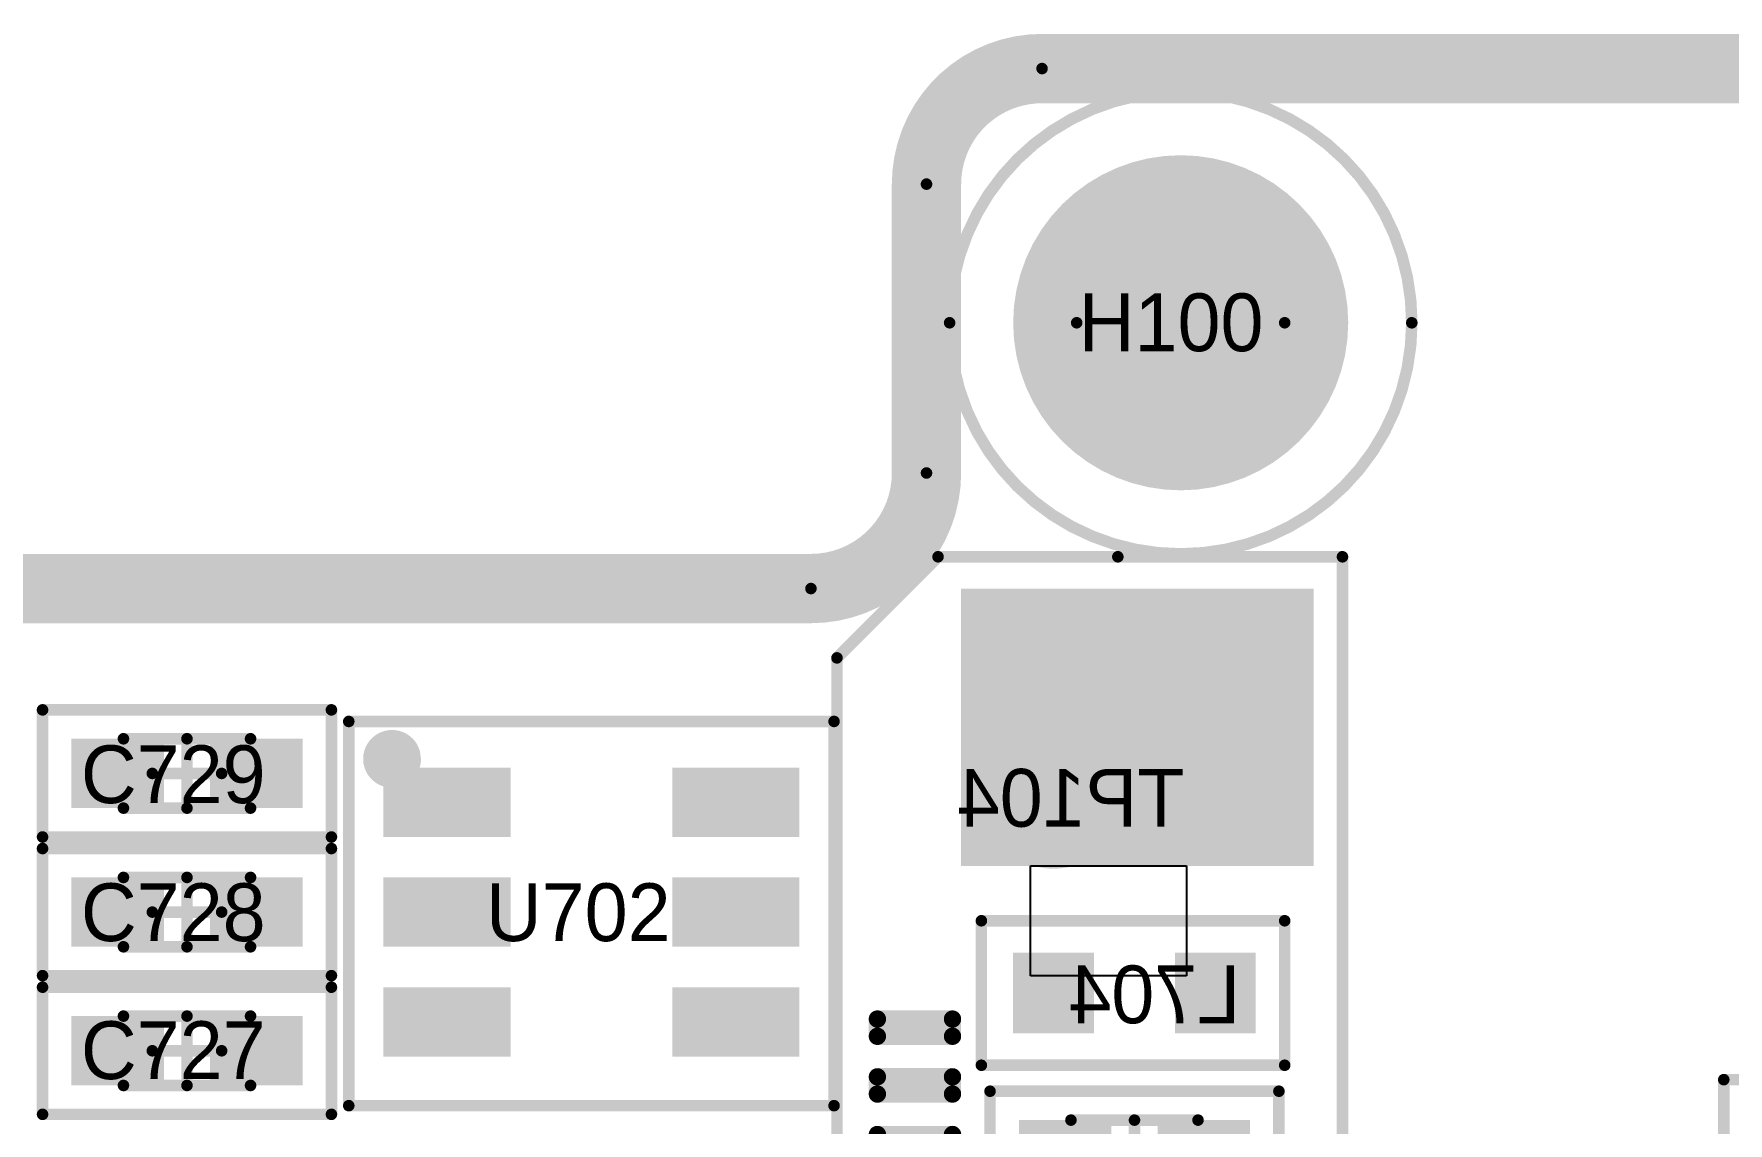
# Model space of a CAD drawing. Header units: millimetres. Extents: x 33.3 to 111.9, y 29.8 to 74.8.
# Drawn here: x 59.84 to 74.5, y 63.37 to 72.8 of the extents above; entities that cross this region are included whole.
import ezdxf

# ---------------------------------------------------------------- set-up
doc = ezdxf.new("R2010")
doc.units = ezdxf.units.MM
for name, color, linetype in [('BottomLayer', 5, 'Continuous'), ('BottomOverlay', 54, 'Continuous'), ('BottomPaste', 16, 'Continuous'), ('KeepOutLayer', 6, 'Continuous'), ('Mechanical1', 6, 'Continuous'), ('Mechanical13', 56, 'Continuous'), ('Mechanical14', 56, 'Continuous'), ('Mechanical15', 56, 'Continuous'), ('Mechanical16', 56, 'Continuous'), ('Mechanical17', 56, 'Continuous'), ('Mechanical8', 56, 'Continuous'), ('MidLayer1', 16, 'Continuous'), ('MidLayer2', 76, 'Continuous'), ('MidLayer3', 90, 'Continuous'), ('MidLayer4', 156, 'Continuous'), ('MidLayer5', 130, 'Continuous'), ('MidLayer6', 216, 'Continuous'), ('MidLayer7', 6, 'Continuous'), ('MidLayer8', 54, 'Continuous'), ('MultiLayer', 9, 'Continuous'), ('PadHoleLayer', 156, 'Continuous'), ('TopLayer', 1, 'Continuous'), ('TopOverlay', 2, 'Continuous'), ('TopPaste', 8, 'Continuous')]:
    doc.layers.add(name, color=color, linetype=linetype)

# ---------------------------------------------------------------- blocks, each defined once
blk = doc.blocks.new('SOT23_6L_6')
at = {"layer": 'Mechanical15', "const_width": 0.1}
for points in [[(-2.1, 1.65), (2.1, 1.65)], [(-2.1, -1.675), (-2.1, 1.65)], [(2.1, -1.675), (2.1, 1.65)], [(-2.1, -1.675), (2.1, -1.675)]]:
    blk.add_lwpolyline(points, dxfattribs=at)
at = {"layer": 'Mechanical15', "const_width": 0.05}
for points in [[(-2.125, 1.65, 1), (-2.075, 1.65, 1)], [(-2.125, 1.65, 1), (-2.075, 1.65, 1)], [(2.075, 1.65, 1), (2.125, 1.65, 1)], [(2.075, 1.65, 1), (2.125, 1.65, 1)], [(-2.125, -1.675, 1), (-2.075, -1.675, 1)], [(-2.125, -1.675, 1), (-2.075, -1.675, 1)], [(2.075, -1.675, 1), (2.125, -1.675, 1)], [(2.075, -1.675, 1), (2.125, -1.675, 1)]]:
    blk.add_lwpolyline(points, format="xyb", close=True, dxfattribs=at)
at = {"layer": 'TopLayer'}
for points in [[(-0.7, 0.65), (-0.7, 1.25), (-1.8, 0.65), (-1.8, 1.25)], [(1.8, 0.65), (1.8, 1.25), (0.7, 0.65), (0.7, 1.25)], [(-0.7, -0.3), (-0.7, 0.3), (-1.8, -0.3), (-1.8, 0.3)], [(1.8, -0.3), (1.8, 0.3), (0.7, -0.3), (0.7, 0.3)], [(-0.7, -1.25), (-0.7, -0.65), (-1.8, -1.25), (-1.8, -0.65)], [(1.8, -1.25), (1.8, -0.65), (0.7, -1.25), (0.7, -0.65)]]:
    blk.add_solid(points, dxfattribs=at)
at = {"layer": 'TopOverlay', "const_width": 0.25}
blk.add_lwpolyline([(-1.6, 1.325, -13.700084), (-1.605, 1.361)], format="xyb", dxfattribs=at)
at = {"layer": 'TopOverlay', "const_width": 0.125}
for points in [[(-1.668, 1.361, 1), (-1.543, 1.361, 1)], [(-1.662, 1.325, 1), (-1.538, 1.325, 1)]]:
    blk.add_lwpolyline(points, format="xyb", close=True, dxfattribs=at)
at = {"layer": 'TopPaste'}
for points in [[(-0.7, 0.65), (-0.7, 1.25), (-1.8, 0.65), (-1.8, 1.25)], [(1.8, 0.65), (1.8, 1.25), (0.7, 0.65), (0.7, 1.25)], [(-0.7, -0.3), (-0.7, 0.3), (-1.8, -0.3), (-1.8, 0.3)], [(1.8, -0.3), (1.8, 0.3), (0.7, -0.3), (0.7, 0.3)], [(-0.7, -1.25), (-0.7, -0.65), (-1.8, -1.25), (-1.8, -0.65)], [(1.8, -1.25), (1.8, -0.65), (0.7, -1.25), (0.7, -0.65)]]:
    blk.add_solid(points, dxfattribs=at)
blk = doc.blocks.new('TP_1_25___TOP_B_38')
at = {"layer": 'BottomLayer', "const_width": 0.625}
blk.add_lwpolyline([(-0.312, 0, 1), (0.312, 0, 1)], format="xyb", close=True, dxfattribs=at)
at = {"layer": 'BottomPaste', "const_width": 0.625}
blk.add_lwpolyline([(-0.312, 0, 1), (0.312, 0, 1)], format="xyb", close=True, dxfattribs=at)
blk = doc.blocks.new('RESC0402_1005__N_B_102')
at = {"layer": 'BottomLayer'}
for points in [[(-1, 0.35), (-1, -0.35), (-0.2, 0.35), (-0.2, -0.35)], [(0.2, 0.35), (0.2, -0.35), (1, 0.35), (1, -0.35)]]:
    blk.add_solid(points, dxfattribs=at)
at = {"layer": 'BottomPaste'}
for points in [[(-1, 0.35), (-1, -0.35), (-0.2, 0.35), (-0.2, -0.35)], [(0.2, 0.35), (0.2, -0.35), (1, 0.35), (1, -0.35)]]:
    blk.add_solid(points, dxfattribs=at)
at = {"layer": 'Mechanical14', "const_width": 0.1}
for points in [[(-0.55, 0.3), (0.55, 0.3)], [(-0.55, 0.3), (-0.55, -0.3)], [(0.55, 0.3), (0.55, -0.3)], [(-0.55, -0.3), (0.55, -0.3)]]:
    blk.add_lwpolyline(points, dxfattribs=at)
at = {"layer": 'Mechanical14', "const_width": 0.05}
for points in [[(-0.575, 0.3, 1), (-0.525, 0.3, 1)], [(-0.575, 0.3, 1), (-0.525, 0.3, 1)], [(0.525, 0.3, 1), (0.575, 0.3, 1)], [(0.525, 0.3, 1), (0.575, 0.3, 1)], [(-0.575, -0.3, 1), (-0.525, -0.3, 1)], [(-0.575, -0.3, 1), (-0.525, -0.3, 1)], [(0.525, -0.3, 1), (0.575, -0.3, 1)], [(0.525, -0.3, 1), (0.575, -0.3, 1)]]:
    blk.add_lwpolyline(points, format="xyb", close=True, dxfattribs=at)
at = {"layer": 'Mechanical16', "const_width": 0.1}
for points in [[(-1.25, 0.6), (1.25, 0.6)], [(-1.25, 0.6), (-1.25, -0.6)], [(1.25, 0.6), (1.25, -0.6)], [(-1.25, -0.6), (1.25, -0.6)]]:
    blk.add_lwpolyline(points, dxfattribs=at)
at = {"layer": 'Mechanical16', "const_width": 0.05}
for points in [[(-1.275, 0.6, 1), (-1.225, 0.6, 1)], [(-1.275, 0.6, 1), (-1.225, 0.6, 1)], [(1.225, 0.6, 1), (1.275, 0.6, 1)], [(1.225, 0.6, 1), (1.275, 0.6, 1)], [(-1.275, -0.6, 1), (-1.225, -0.6, 1)], [(-1.275, -0.6, 1), (-1.225, -0.6, 1)], [(1.225, -0.6, 1), (1.275, -0.6, 1)], [(1.225, -0.6, 1), (1.275, -0.6, 1)]]:
    blk.add_lwpolyline(points, format="xyb", close=True, dxfattribs=at)
at = {"layer": 'Mechanical17', "const_width": 0.1}
for points in [[(0, 0.3), (0, -0.3)], [(-0.3, 0), (0.3, 0)]]:
    blk.add_lwpolyline(points, dxfattribs=at)
at = {"layer": 'Mechanical17', "const_width": 0.05}
for points in [[(-0.025, 0.3, 1), (0.025, 0.3, 1)], [(-0.325, 0, 1), (-0.275, 0, 1)], [(0.275, 0, 1), (0.325, 0, 1)], [(-0.025, -0.3, 1), (0.025, -0.3, 1)]]:
    blk.add_lwpolyline(points, format="xyb", close=True, dxfattribs=at)
blk = doc.blocks.new('F_______B____742792641_B_200')
at = {"layer": 'BottomLayer'}
for points in [[(-1.05, 0.35), (-1.05, -0.35), (-0.35, 0.35), (-0.35, -0.35)], [(0.35, 0.35), (0.35, -0.35), (1.05, 0.35), (1.05, -0.35)]]:
    blk.add_solid(points, dxfattribs=at)
at = {"layer": 'BottomPaste'}
for points in [[(-1.05, 0.35), (-1.05, -0.35), (-0.35, 0.35), (-0.35, -0.35)], [(0.35, 0.35), (0.35, -0.35), (1.05, 0.35), (1.05, -0.35)]]:
    blk.add_solid(points, dxfattribs=at)
at = {"layer": 'Mechanical16', "const_width": 0.1}
for points in [[(1.325, 0.625), (-1.3, 0.625)], [(-1.3, 0.625), (-1.3, -0.625)], [(1.325, 0.625), (1.325, -0.625)], [(1.325, -0.625), (-1.3, -0.625)]]:
    blk.add_lwpolyline(points, dxfattribs=at)
at = {"layer": 'Mechanical16', "const_width": 0.05}
for points in [[(-1.325, 0.625, 1), (-1.275, 0.625, 1)], [(-1.325, 0.625, 1), (-1.275, 0.625, 1)], [(1.3, 0.625, 1), (1.35, 0.625, 1)], [(1.3, 0.625, 1), (1.35, 0.625, 1)], [(-1.325, -0.625, 1), (-1.275, -0.625, 1)], [(-1.325, -0.625, 1), (-1.275, -0.625, 1)], [(1.3, -0.625, 1), (1.35, -0.625, 1)], [(1.3, -0.625, 1), (1.35, -0.625, 1)]]:
    blk.add_lwpolyline(points, format="xyb", close=True, dxfattribs=at)
blk = doc.blocks.new('MOLEX_52745_1297_212')
at = {"layer": 'Mechanical15', "const_width": 0.1}
for points in [[(-3.175, 0.675), (-4.05, -0.2)], [(-3.175, 0.675), (8.7, 0.675)], [(8.7, 0.675), (9.575, -0.2)], [(-4.05, -0.2), (-4.05, -3.7)], [(9.575, -0.2), (9.575, -1.756)], [(9.575, -1.756), (9.575, -3.7)], [(-4.05, -3.7), (9.575, -3.7)]]:
    blk.add_lwpolyline(points, dxfattribs=at)
at = {"layer": 'Mechanical15', "const_width": 0.05}
for points in [[(-3.2, 0.675, 1), (-3.15, 0.675, 1)], [(-3.2, 0.675, 1), (-3.15, 0.675, 1)], [(8.675, 0.675, 1), (8.725, 0.675, 1)], [(8.675, 0.675, 1), (8.725, 0.675, 1)], [(-4.075, -0.2, 1), (-4.025, -0.2, 1)], [(-4.075, -0.2, 1), (-4.025, -0.2, 1)], [(9.55, -0.2, 1), (9.6, -0.2, 1)], [(9.55, -0.2, 1), (9.6, -0.2, 1)], [(9.55, -1.756, 1), (9.6, -1.756, 1)], [(9.55, -1.756, 1), (9.6, -1.756, 1)], [(-4.075, -3.7, 1), (-4.025, -3.7, 1)], [(-4.075, -3.7, 1), (-4.025, -3.7, 1)], [(9.55, -3.7, 1), (9.6, -3.7, 1)], [(9.55, -3.7, 1), (9.6, -3.7, 1)]]:
    blk.add_lwpolyline(points, format="xyb", close=True, dxfattribs=at)
at = {"layer": 'TopLayer'}
for p, q in [((-1.4, -1), (-0.45, -1)), ((-1.4, -2.35), (-1.4, -1)), ((-0.45, -1), (-0.45, -2.35)), ((5.95, -1), (6.9, -1)), ((5.95, -2.35), (5.95, -1)), ((6.9, -1), (6.9, -2.35)), ((-0.45, -2.35), (-1.4, -2.35)), ((6.9, -2.35), (5.95, -2.35))]:
    blk.add_line(p, q, dxfattribs=at)
at = {"layer": 'TopLayer', "const_width": 0.075}
for points in [[(-0.112, 0.325, 1), (-0.037, 0.325, 1)], [(0.037, 0.325, 1), (0.112, 0.325, 1)], [(0.387, 0.325, 1), (0.463, 0.325, 1)], [(0.537, 0.325, 1), (0.612, 0.325, 1)], [(0.888, 0.325, 1), (0.963, 0.325, 1)], [(1.037, 0.325, 1), (1.112, 0.325, 1)], [(1.388, 0.325, 1), (1.463, 0.325, 1)], [(1.537, 0.325, 1), (1.612, 0.325, 1)], [(1.888, 0.325, 1), (1.963, 0.325, 1)], [(2.037, 0.325, 1), (2.113, 0.325, 1)], [(2.388, 0.325, 1), (2.463, 0.325, 1)], [(2.537, 0.325, 1), (2.612, 0.325, 1)], [(2.887, 0.325, 1), (2.963, 0.325, 1)], [(3.037, 0.325, 1), (3.112, 0.325, 1)], [(3.388, 0.325, 1), (3.463, 0.325, 1)], [(3.537, 0.325, 1), (3.612, 0.325, 1)], [(3.888, 0.325, 1), (3.963, 0.325, 1)], [(4.037, 0.325, 1), (4.112, 0.325, 1)], [(4.388, 0.325, 1), (4.463, 0.325, 1)], [(4.537, 0.325, 1), (4.613, 0.325, 1)], [(4.888, 0.325, 1), (4.963, 0.325, 1)], [(5.037, 0.325, 1), (5.112, 0.325, 1)], [(5.388, 0.325, 1), (5.463, 0.325, 1)], [(5.537, 0.325, 1), (5.612, 0.325, 1)], [(-0.112, -0.325, 1), (-0.037, -0.325, 1)], [(0.037, -0.325, 1), (0.112, -0.325, 1)], [(0.387, -0.325, 1), (0.463, -0.325, 1)], [(0.537, -0.325, 1), (0.612, -0.325, 1)], [(0.888, -0.325, 1), (0.963, -0.325, 1)], [(1.037, -0.325, 1), (1.112, -0.325, 1)], [(1.388, -0.325, 1), (1.463, -0.325, 1)], [(1.537, -0.325, 1), (1.612, -0.325, 1)], [(1.888, -0.325, 1), (1.963, -0.325, 1)], [(2.037, -0.325, 1), (2.113, -0.325, 1)], [(2.388, -0.325, 1), (2.463, -0.325, 1)], [(2.537, -0.325, 1), (2.612, -0.325, 1)], [(2.887, -0.325, 1), (2.963, -0.325, 1)], [(3.037, -0.325, 1), (3.112, -0.325, 1)], [(3.388, -0.325, 1), (3.463, -0.325, 1)], [(3.537, -0.325, 1), (3.612, -0.325, 1)], [(3.888, -0.325, 1), (3.963, -0.325, 1)], [(4.037, -0.325, 1), (4.112, -0.325, 1)], [(4.388, -0.325, 1), (4.463, -0.325, 1)], [(4.537, -0.325, 1), (4.613, -0.325, 1)], [(4.888, -0.325, 1), (4.963, -0.325, 1)], [(5.037, -0.325, 1), (5.112, -0.325, 1)], [(5.388, -0.325, 1), (5.463, -0.325, 1)], [(5.537, -0.325, 1), (5.612, -0.325, 1)]]:
    blk.add_lwpolyline(points, format="xyb", close=True, dxfattribs=at)
at = {"layer": 'TopLayer'}
for points in [[(-0.15, -0.325), (0.15, -0.325), (-0.15, 0.325), (0.15, 0.325)], [(-0.075, -0.4), (0.075, -0.4), (-0.075, 0.4), (0.075, 0.4)], [(0.35, -0.325), (0.65, -0.325), (0.35, 0.325), (0.65, 0.325)], [(0.425, -0.4), (0.575, -0.4), (0.425, 0.4), (0.575, 0.4)], [(0.85, -0.325), (1.15, -0.325), (0.85, 0.325), (1.15, 0.325)], [(0.925, -0.4), (1.075, -0.4), (0.925, 0.4), (1.075, 0.4)], [(1.35, -0.325), (1.65, -0.325), (1.35, 0.325), (1.65, 0.325)], [(1.425, -0.4), (1.575, -0.4), (1.425, 0.4), (1.575, 0.4)], [(1.85, -0.325), (2.15, -0.325), (1.85, 0.325), (2.15, 0.325)], [(1.925, -0.4), (2.075, -0.4), (1.925, 0.4), (2.075, 0.4)], [(2.35, -0.325), (2.65, -0.325), (2.35, 0.325), (2.65, 0.325)], [(2.425, -0.4), (2.575, -0.4), (2.425, 0.4), (2.575, 0.4)], [(2.85, -0.325), (3.15, -0.325), (2.85, 0.325), (3.15, 0.325)], [(2.925, -0.4), (3.075, -0.4), (2.925, 0.4), (3.075, 0.4)], [(3.35, -0.325), (3.65, -0.325), (3.35, 0.325), (3.65, 0.325)], [(3.425, -0.4), (3.575, -0.4), (3.425, 0.4), (3.575, 0.4)], [(3.85, -0.325), (4.15, -0.325), (3.85, 0.325), (4.15, 0.325)], [(3.925, -0.4), (4.075, -0.4), (3.925, 0.4), (4.075, 0.4)], [(4.35, -0.325), (4.65, -0.325), (4.35, 0.325), (4.65, 0.325)], [(4.425, -0.4), (4.575, -0.4), (4.425, 0.4), (4.575, 0.4)], [(4.85, -0.325), (5.15, -0.325), (4.85, 0.325), (5.15, 0.325)], [(4.925, -0.4), (5.075, -0.4), (4.925, 0.4), (5.075, 0.4)], [(5.35, -0.325), (5.65, -0.325), (5.35, 0.325), (5.65, 0.325)], [(5.425, -0.4), (5.575, -0.4), (5.425, 0.4), (5.575, 0.4)], [(-3.8, -3.45), (-1.4, -3.45), (-3.8, -0.4), (-1.4, -0.4)], [(6.9, -3.45), (9.3, -3.45), (6.9, -0.4), (9.3, -0.4)]]:
    blk.add_solid(points, dxfattribs=at)
at = {"layer": 'TopPaste', "const_width": 0.075}
for points in [[(-0.112, 0.325, 1), (-0.037, 0.325, 1)], [(0.037, 0.325, 1), (0.112, 0.325, 1)], [(0.387, 0.325, 1), (0.463, 0.325, 1)], [(0.537, 0.325, 1), (0.612, 0.325, 1)], [(0.888, 0.325, 1), (0.963, 0.325, 1)], [(1.037, 0.325, 1), (1.112, 0.325, 1)], [(1.388, 0.325, 1), (1.463, 0.325, 1)], [(1.537, 0.325, 1), (1.612, 0.325, 1)], [(1.888, 0.325, 1), (1.963, 0.325, 1)], [(2.037, 0.325, 1), (2.113, 0.325, 1)], [(2.388, 0.325, 1), (2.463, 0.325, 1)], [(2.537, 0.325, 1), (2.612, 0.325, 1)], [(2.887, 0.325, 1), (2.963, 0.325, 1)], [(3.037, 0.325, 1), (3.112, 0.325, 1)], [(3.388, 0.325, 1), (3.463, 0.325, 1)], [(3.537, 0.325, 1), (3.612, 0.325, 1)], [(3.888, 0.325, 1), (3.963, 0.325, 1)], [(4.037, 0.325, 1), (4.112, 0.325, 1)], [(4.388, 0.325, 1), (4.463, 0.325, 1)], [(4.537, 0.325, 1), (4.613, 0.325, 1)], [(4.888, 0.325, 1), (4.963, 0.325, 1)], [(5.037, 0.325, 1), (5.112, 0.325, 1)], [(5.388, 0.325, 1), (5.463, 0.325, 1)], [(5.537, 0.325, 1), (5.612, 0.325, 1)], [(-0.112, -0.325, 1), (-0.037, -0.325, 1)], [(0.037, -0.325, 1), (0.112, -0.325, 1)], [(0.387, -0.325, 1), (0.463, -0.325, 1)], [(0.537, -0.325, 1), (0.612, -0.325, 1)], [(0.888, -0.325, 1), (0.963, -0.325, 1)], [(1.037, -0.325, 1), (1.112, -0.325, 1)], [(1.388, -0.325, 1), (1.463, -0.325, 1)], [(1.537, -0.325, 1), (1.612, -0.325, 1)], [(1.888, -0.325, 1), (1.963, -0.325, 1)], [(2.037, -0.325, 1), (2.113, -0.325, 1)], [(2.388, -0.325, 1), (2.463, -0.325, 1)], [(2.537, -0.325, 1), (2.612, -0.325, 1)], [(2.887, -0.325, 1), (2.963, -0.325, 1)], [(3.037, -0.325, 1), (3.112, -0.325, 1)], [(3.388, -0.325, 1), (3.463, -0.325, 1)], [(3.537, -0.325, 1), (3.612, -0.325, 1)], [(3.888, -0.325, 1), (3.963, -0.325, 1)], [(4.037, -0.325, 1), (4.112, -0.325, 1)], [(4.388, -0.325, 1), (4.463, -0.325, 1)], [(4.537, -0.325, 1), (4.613, -0.325, 1)], [(4.888, -0.325, 1), (4.963, -0.325, 1)], [(5.037, -0.325, 1), (5.112, -0.325, 1)], [(5.388, -0.325, 1), (5.463, -0.325, 1)], [(5.537, -0.325, 1), (5.612, -0.325, 1)]]:
    blk.add_lwpolyline(points, format="xyb", close=True, dxfattribs=at)
at = {"layer": 'TopPaste'}
for points in [[(-0.15, -0.325), (0.15, -0.325), (-0.15, 0.325), (0.15, 0.325)], [(-0.075, -0.4), (0.075, -0.4), (-0.075, 0.4), (0.075, 0.4)], [(0.35, -0.325), (0.65, -0.325), (0.35, 0.325), (0.65, 0.325)], [(0.425, -0.4), (0.575, -0.4), (0.425, 0.4), (0.575, 0.4)], [(0.85, -0.325), (1.15, -0.325), (0.85, 0.325), (1.15, 0.325)], [(0.925, -0.4), (1.075, -0.4), (0.925, 0.4), (1.075, 0.4)], [(1.35, -0.325), (1.65, -0.325), (1.35, 0.325), (1.65, 0.325)], [(1.425, -0.4), (1.575, -0.4), (1.425, 0.4), (1.575, 0.4)], [(1.85, -0.325), (2.15, -0.325), (1.85, 0.325), (2.15, 0.325)], [(1.925, -0.4), (2.075, -0.4), (1.925, 0.4), (2.075, 0.4)], [(2.35, -0.325), (2.65, -0.325), (2.35, 0.325), (2.65, 0.325)], [(2.425, -0.4), (2.575, -0.4), (2.425, 0.4), (2.575, 0.4)], [(2.85, -0.325), (3.15, -0.325), (2.85, 0.325), (3.15, 0.325)], [(2.925, -0.4), (3.075, -0.4), (2.925, 0.4), (3.075, 0.4)], [(3.35, -0.325), (3.65, -0.325), (3.35, 0.325), (3.65, 0.325)], [(3.425, -0.4), (3.575, -0.4), (3.425, 0.4), (3.575, 0.4)], [(3.85, -0.325), (4.15, -0.325), (3.85, 0.325), (4.15, 0.325)], [(3.925, -0.4), (4.075, -0.4), (3.925, 0.4), (4.075, 0.4)], [(4.35, -0.325), (4.65, -0.325), (4.35, 0.325), (4.65, 0.325)], [(4.425, -0.4), (4.575, -0.4), (4.425, 0.4), (4.575, 0.4)], [(4.85, -0.325), (5.15, -0.325), (4.85, 0.325), (5.15, 0.325)], [(4.925, -0.4), (5.075, -0.4), (4.925, 0.4), (5.075, 0.4)], [(5.35, -0.325), (5.65, -0.325), (5.35, 0.325), (5.65, 0.325)], [(5.425, -0.4), (5.575, -0.4), (5.425, 0.4), (5.575, 0.4)], [(-3.8, -3.45), (-1.4, -3.45), (-3.8, -0.4), (-1.4, -0.4)], [(6.9, -3.45), (9.3, -3.45), (6.9, -0.4), (9.3, -0.4)]]:
    blk.add_solid(points, dxfattribs=at)
at = {"layer": 'TopOverlay'}
blk.add_text('1', height=1, dxfattribs=at).set_placement((-0.125, -1.275))
blk = doc.blocks.new('H____1_8____PT_220')
at = {"layer": 'BottomLayer', "const_width": 1.45}
blk.add_lwpolyline([(-0.725, 0, 1), (0.725, 0, 1)], format="xyb", close=True, dxfattribs=at)
at = {"layer": 'Mechanical8'}
for points, const_width in [([(2, 0, 1), (-2, 0, 1)], 0.1), ([(-2.025, 0, 1), (-1.975, 0, 1)], 0.05), ([(1.975, 0, 1), (2.025, 0, 1)], 0.05)]:
    blk.add_lwpolyline(points, format="xyb", close=True, dxfattribs=dict(at, const_width=const_width))
at = {"layer": 'MidLayer1', "const_width": 1.45}
blk.add_lwpolyline([(-0.725, 0, 1), (0.725, 0, 1)], format="xyb", close=True, dxfattribs=at)
at = {"layer": 'MidLayer2', "const_width": 1.45}
blk.add_lwpolyline([(-0.725, 0, 1), (0.725, 0, 1)], format="xyb", close=True, dxfattribs=at)
at = {"layer": 'MidLayer3', "const_width": 1.45}
blk.add_lwpolyline([(-0.725, 0, 1), (0.725, 0, 1)], format="xyb", close=True, dxfattribs=at)
at = {"layer": 'MidLayer4', "const_width": 1.45}
blk.add_lwpolyline([(-0.725, 0, 1), (0.725, 0, 1)], format="xyb", close=True, dxfattribs=at)
at = {"layer": 'MidLayer5', "const_width": 1.45}
blk.add_lwpolyline([(-0.725, 0, 1), (0.725, 0, 1)], format="xyb", close=True, dxfattribs=at)
at = {"layer": 'MidLayer6', "const_width": 1.45}
blk.add_lwpolyline([(-0.725, 0, 1), (0.725, 0, 1)], format="xyb", close=True, dxfattribs=at)
at = {"layer": 'MidLayer7', "const_width": 1.45}
blk.add_lwpolyline([(-0.725, 0, 1), (0.725, 0, 1)], format="xyb", close=True, dxfattribs=at)
at = {"layer": 'MidLayer8', "const_width": 1.45}
blk.add_lwpolyline([(-0.725, 0, 1), (0.725, 0, 1)], format="xyb", close=True, dxfattribs=at)
at = {"layer": 'MultiLayer', "const_width": 1.45}
blk.add_lwpolyline([(-0.725, 0, 1), (0.725, 0, 1)], format="xyb", close=True, dxfattribs=at)
at = {"layer": 'PadHoleLayer', "const_width": 0.9}
blk.add_lwpolyline([(-0.45, 0, 1), (0.45, 0, 1)], format="xyb", close=True, dxfattribs=at)
at = {"layer": 'TopLayer', "const_width": 1.45}
blk.add_lwpolyline([(-0.725, 0, 1), (0.725, 0, 1)], format="xyb", close=True, dxfattribs=at)
blk = doc.blocks.new('CAPC0402_1005__N_B_236')
at = {"layer": 'BottomLayer'}
for points in [[(-1, 0.3), (-1, -0.3), (-0.2, 0.3), (-0.2, -0.3)], [(0.2, 0.3), (0.2, -0.3), (1, 0.3), (1, -0.3)]]:
    blk.add_solid(points, dxfattribs=at)
at = {"layer": 'BottomPaste'}
for points in [[(-1, 0.3), (-1, -0.3), (-0.2, 0.3), (-0.2, -0.3)], [(0.2, 0.3), (0.2, -0.3), (1, 0.3), (1, -0.3)]]:
    blk.add_solid(points, dxfattribs=at)
at = {"layer": 'Mechanical14', "const_width": 0.1}
for points in [[(0.55, 0.3), (-0.55, 0.3)], [(-0.55, 0.3), (-0.55, -0.3)], [(0.55, 0.3), (0.55, -0.3)], [(0.55, -0.3), (-0.55, -0.3)]]:
    blk.add_lwpolyline(points, dxfattribs=at)
at = {"layer": 'Mechanical14', "const_width": 0.05}
for points in [[(-0.575, 0.3, 1), (-0.525, 0.3, 1)], [(-0.575, 0.3, 1), (-0.525, 0.3, 1)], [(0.525, 0.3, 1), (0.575, 0.3, 1)], [(0.525, 0.3, 1), (0.575, 0.3, 1)], [(-0.575, -0.3, 1), (-0.525, -0.3, 1)], [(-0.575, -0.3, 1), (-0.525, -0.3, 1)], [(0.525, -0.3, 1), (0.575, -0.3, 1)], [(0.525, -0.3, 1), (0.575, -0.3, 1)]]:
    blk.add_lwpolyline(points, format="xyb", close=True, dxfattribs=at)
at = {"layer": 'Mechanical16', "const_width": 0.1}
for points in [[(1.25, 0.55), (-1.25, 0.55)], [(-1.25, 0.55), (-1.25, -0.55)], [(1.25, 0.55), (1.25, -0.55)], [(1.25, -0.55), (-1.25, -0.55)]]:
    blk.add_lwpolyline(points, dxfattribs=at)
at = {"layer": 'Mechanical16', "const_width": 0.05}
for points in [[(-1.275, 0.55, 1), (-1.225, 0.55, 1)], [(-1.275, 0.55, 1), (-1.225, 0.55, 1)], [(1.225, 0.55, 1), (1.275, 0.55, 1)], [(1.225, 0.55, 1), (1.275, 0.55, 1)], [(-1.275, -0.55, 1), (-1.225, -0.55, 1)], [(-1.275, -0.55, 1), (-1.225, -0.55, 1)], [(1.225, -0.55, 1), (1.275, -0.55, 1)], [(1.225, -0.55, 1), (1.275, -0.55, 1)]]:
    blk.add_lwpolyline(points, format="xyb", close=True, dxfattribs=at)
at = {"layer": 'Mechanical17', "const_width": 0.1}
for points in [[(0, 0.3), (0, -0.3)], [(0.3, 0), (-0.3, 0)]]:
    blk.add_lwpolyline(points, dxfattribs=at)
at = {"layer": 'Mechanical17', "const_width": 0.05}
for points in [[(-0.025, 0.3, 1), (0.025, 0.3, 1)], [(-0.325, 0, 1), (-0.275, 0, 1)], [(0.275, 0, 1), (0.325, 0, 1)], [(-0.025, -0.3, 1), (0.025, -0.3, 1)]]:
    blk.add_lwpolyline(points, format="xyb", close=True, dxfattribs=at)
blk = doc.blocks.new('CAPC0402_1005__N_237')
at = {"layer": 'Mechanical13', "const_width": 0.1}
for points in [[(-0.55, 0.3), (0.55, 0.3)], [(-0.55, -0.3), (-0.55, 0.3)], [(0.55, -0.3), (0.55, 0.3)], [(-0.55, -0.3), (0.55, -0.3)]]:
    blk.add_lwpolyline(points, dxfattribs=at)
at = {"layer": 'Mechanical13', "const_width": 0.05}
for points in [[(-0.575, 0.3, 1), (-0.525, 0.3, 1)], [(-0.575, 0.3, 1), (-0.525, 0.3, 1)], [(0.525, 0.3, 1), (0.575, 0.3, 1)], [(0.525, 0.3, 1), (0.575, 0.3, 1)], [(-0.575, -0.3, 1), (-0.525, -0.3, 1)], [(-0.575, -0.3, 1), (-0.525, -0.3, 1)], [(0.525, -0.3, 1), (0.575, -0.3, 1)], [(0.525, -0.3, 1), (0.575, -0.3, 1)]]:
    blk.add_lwpolyline(points, format="xyb", close=True, dxfattribs=at)
at = {"layer": 'Mechanical15', "const_width": 0.1}
for points in [[(-1.25, 0.55), (1.25, 0.55)], [(-1.25, -0.55), (-1.25, 0.55)], [(1.25, -0.55), (1.25, 0.55)], [(-1.25, -0.55), (1.25, -0.55)]]:
    blk.add_lwpolyline(points, dxfattribs=at)
at = {"layer": 'Mechanical15', "const_width": 0.05}
for points in [[(-1.275, 0.55, 1), (-1.225, 0.55, 1)], [(-1.275, 0.55, 1), (-1.225, 0.55, 1)], [(1.225, 0.55, 1), (1.275, 0.55, 1)], [(1.225, 0.55, 1), (1.275, 0.55, 1)], [(-1.275, -0.55, 1), (-1.225, -0.55, 1)], [(-1.275, -0.55, 1), (-1.225, -0.55, 1)], [(1.225, -0.55, 1), (1.275, -0.55, 1)], [(1.225, -0.55, 1), (1.275, -0.55, 1)]]:
    blk.add_lwpolyline(points, format="xyb", close=True, dxfattribs=at)
at = {"layer": 'Mechanical17', "const_width": 0.1}
for points in [[(0, -0.3), (0, 0.3)], [(-0.3, 0), (0.3, 0)]]:
    blk.add_lwpolyline(points, dxfattribs=at)
at = {"layer": 'Mechanical17', "const_width": 0.05}
for points in [[(-0.025, 0.3, 1), (0.025, 0.3, 1)], [(-0.325, 0, 1), (-0.275, 0, 1)], [(0.275, 0, 1), (0.325, 0, 1)], [(-0.025, -0.3, 1), (0.025, -0.3, 1)]]:
    blk.add_lwpolyline(points, format="xyb", close=True, dxfattribs=at)
at = {"layer": 'TopLayer'}
for points in [[(-0.2, -0.3), (-0.2, 0.3), (-1, -0.3), (-1, 0.3)], [(1, -0.3), (1, 0.3), (0.2, -0.3), (0.2, 0.3)]]:
    blk.add_solid(points, dxfattribs=at)
at = {"layer": 'TopPaste'}
for points in [[(-0.2, -0.3), (-0.2, 0.3), (-1, -0.3), (-1, 0.3)], [(1, -0.3), (1, 0.3), (0.2, -0.3), (0.2, 0.3)]]:
    blk.add_solid(points, dxfattribs=at)
blk = doc.blocks.new('CAPC0402_1005__N_238')
at = {"layer": 'Mechanical13', "const_width": 0.1}
for points in [[(-0.55, 0.3), (0.55, 0.3)], [(-0.55, -0.3), (-0.55, 0.3)], [(0.55, -0.3), (0.55, 0.3)], [(-0.55, -0.3), (0.55, -0.3)]]:
    blk.add_lwpolyline(points, dxfattribs=at)
at = {"layer": 'Mechanical13', "const_width": 0.05}
for points in [[(-0.575, 0.3, 1), (-0.525, 0.3, 1)], [(-0.575, 0.3, 1), (-0.525, 0.3, 1)], [(0.525, 0.3, 1), (0.575, 0.3, 1)], [(0.525, 0.3, 1), (0.575, 0.3, 1)], [(-0.575, -0.3, 1), (-0.525, -0.3, 1)], [(-0.575, -0.3, 1), (-0.525, -0.3, 1)], [(0.525, -0.3, 1), (0.575, -0.3, 1)], [(0.525, -0.3, 1), (0.575, -0.3, 1)]]:
    blk.add_lwpolyline(points, format="xyb", close=True, dxfattribs=at)
at = {"layer": 'Mechanical15', "const_width": 0.1}
for points in [[(-1.25, 0.55), (1.25, 0.55)], [(-1.25, -0.55), (-1.25, 0.55)], [(1.25, -0.55), (1.25, 0.55)], [(-1.25, -0.55), (1.25, -0.55)]]:
    blk.add_lwpolyline(points, dxfattribs=at)
at = {"layer": 'Mechanical15', "const_width": 0.05}
for points in [[(-1.275, 0.55, 1), (-1.225, 0.55, 1)], [(-1.275, 0.55, 1), (-1.225, 0.55, 1)], [(1.225, 0.55, 1), (1.275, 0.55, 1)], [(1.225, 0.55, 1), (1.275, 0.55, 1)], [(-1.275, -0.55, 1), (-1.225, -0.55, 1)], [(-1.275, -0.55, 1), (-1.225, -0.55, 1)], [(1.225, -0.55, 1), (1.275, -0.55, 1)], [(1.225, -0.55, 1), (1.275, -0.55, 1)]]:
    blk.add_lwpolyline(points, format="xyb", close=True, dxfattribs=at)
at = {"layer": 'Mechanical17', "const_width": 0.1}
for points in [[(0, -0.3), (0, 0.3)], [(-0.3, 0), (0.3, 0)]]:
    blk.add_lwpolyline(points, dxfattribs=at)
at = {"layer": 'Mechanical17', "const_width": 0.05}
for points in [[(-0.025, 0.3, 1), (0.025, 0.3, 1)], [(-0.325, 0, 1), (-0.275, 0, 1)], [(0.275, 0, 1), (0.325, 0, 1)], [(-0.025, -0.3, 1), (0.025, -0.3, 1)]]:
    blk.add_lwpolyline(points, format="xyb", close=True, dxfattribs=at)
at = {"layer": 'TopLayer'}
for points in [[(-0.2, -0.3), (-0.2, 0.3), (-1, -0.3), (-1, 0.3)], [(1, -0.3), (1, 0.3), (0.2, -0.3), (0.2, 0.3)]]:
    blk.add_solid(points, dxfattribs=at)
at = {"layer": 'TopPaste'}
for points in [[(-0.2, -0.3), (-0.2, 0.3), (-1, -0.3), (-1, 0.3)], [(1, -0.3), (1, 0.3), (0.2, -0.3), (0.2, 0.3)]]:
    blk.add_solid(points, dxfattribs=at)
blk = doc.blocks.new('CAPC0402_1005__N_239')
at = {"layer": 'Mechanical13', "const_width": 0.1}
for points in [[(-0.55, 0.3), (0.55, 0.3)], [(-0.55, -0.3), (-0.55, 0.3)], [(0.55, -0.3), (0.55, 0.3)], [(-0.55, -0.3), (0.55, -0.3)]]:
    blk.add_lwpolyline(points, dxfattribs=at)
at = {"layer": 'Mechanical13', "const_width": 0.05}
for points in [[(-0.575, 0.3, 1), (-0.525, 0.3, 1)], [(-0.575, 0.3, 1), (-0.525, 0.3, 1)], [(0.525, 0.3, 1), (0.575, 0.3, 1)], [(0.525, 0.3, 1), (0.575, 0.3, 1)], [(-0.575, -0.3, 1), (-0.525, -0.3, 1)], [(-0.575, -0.3, 1), (-0.525, -0.3, 1)], [(0.525, -0.3, 1), (0.575, -0.3, 1)], [(0.525, -0.3, 1), (0.575, -0.3, 1)]]:
    blk.add_lwpolyline(points, format="xyb", close=True, dxfattribs=at)
at = {"layer": 'Mechanical15', "const_width": 0.1}
for points in [[(-1.25, 0.55), (1.25, 0.55)], [(-1.25, -0.55), (-1.25, 0.55)], [(1.25, -0.55), (1.25, 0.55)], [(-1.25, -0.55), (1.25, -0.55)]]:
    blk.add_lwpolyline(points, dxfattribs=at)
at = {"layer": 'Mechanical15', "const_width": 0.05}
for points in [[(-1.275, 0.55, 1), (-1.225, 0.55, 1)], [(-1.275, 0.55, 1), (-1.225, 0.55, 1)], [(1.225, 0.55, 1), (1.275, 0.55, 1)], [(1.225, 0.55, 1), (1.275, 0.55, 1)], [(-1.275, -0.55, 1), (-1.225, -0.55, 1)], [(-1.275, -0.55, 1), (-1.225, -0.55, 1)], [(1.225, -0.55, 1), (1.275, -0.55, 1)], [(1.225, -0.55, 1), (1.275, -0.55, 1)]]:
    blk.add_lwpolyline(points, format="xyb", close=True, dxfattribs=at)
at = {"layer": 'Mechanical17', "const_width": 0.1}
for points in [[(0, -0.3), (0, 0.3)], [(-0.3, 0), (0.3, 0)]]:
    blk.add_lwpolyline(points, dxfattribs=at)
at = {"layer": 'Mechanical17', "const_width": 0.05}
for points in [[(-0.025, 0.3, 1), (0.025, 0.3, 1)], [(-0.325, 0, 1), (-0.275, 0, 1)], [(0.275, 0, 1), (0.325, 0, 1)], [(-0.025, -0.3, 1), (0.025, -0.3, 1)]]:
    blk.add_lwpolyline(points, format="xyb", close=True, dxfattribs=at)
at = {"layer": 'TopLayer'}
for points in [[(-0.2, -0.3), (-0.2, 0.3), (-1, -0.3), (-1, 0.3)], [(1, -0.3), (1, 0.3), (0.2, -0.3), (0.2, 0.3)]]:
    blk.add_solid(points, dxfattribs=at)
at = {"layer": 'TopPaste'}
for points in [[(-0.2, -0.3), (-0.2, 0.3), (-1, -0.3), (-1, 0.3)], [(1, -0.3), (1, 0.3), (0.2, -0.3), (0.2, 0.3)]]:
    blk.add_solid(points, dxfattribs=at)

msp = doc.modelspace()

# ---------------------------------------------------------------- linework, layer by layer
at = {"layer": 'KeepOutLayer', "const_width": 0.6}
for points in [[(67.567, 71.499, -0.414214), (68.567, 72.499)], [(67.567, 68.999, -0.414214), (66.567, 67.999)]]:
    msp.add_lwpolyline(points, format="xyb", dxfattribs=at)
for points in [[(68.567, 72.499), (76.567, 72.499)], [(67.567, 68.999), (67.567, 71.499)], [(34.567, 67.999), (66.567, 67.999)]]:
    msp.add_lwpolyline(points, dxfattribs=at)
at = {"layer": 'KeepOutLayer', "const_width": 0.3}
for points in [[(68.417, 72.499, 1), (68.717, 72.499, 1)], [(68.417, 72.499, 1), (68.717, 72.499, 1)], [(67.417, 71.499, 1), (67.717, 71.499, 1)], [(67.417, 71.499, 1), (67.717, 71.499, 1)], [(67.417, 68.999, 1), (67.717, 68.999, 1)], [(67.417, 68.999, 1), (67.717, 68.999, 1)], [(66.417, 67.999, 1), (66.717, 67.999, 1)], [(66.417, 67.999, 1), (66.717, 67.999, 1)]]:
    msp.add_lwpolyline(points, format="xyb", close=True, dxfattribs=at)
at = {"layer": 'Mechanical1', "const_width": 0.1}
for points in [[(67.567, 71.499, -0.414214), (68.567, 72.499)], [(67.567, 68.999, -0.414214), (66.567, 67.999)]]:
    msp.add_lwpolyline(points, format="xyb", dxfattribs=at)
for points in [[(68.567, 72.499), (76.567, 72.499)], [(67.567, 68.999), (67.567, 71.499)], [(34.567, 67.999), (66.567, 67.999)]]:
    msp.add_lwpolyline(points, dxfattribs=at)
at = {"layer": 'Mechanical1'}
for points, const_width in [([(68.542, 72.499, 1), (68.592, 72.499, 1)], 0.05), ([(68.542, 72.499, 1), (68.592, 72.499, 1)], 0.05), ([(67.542, 71.499, 1), (67.592, 71.499, 1)], 0.05), ([(67.542, 71.499, 1), (67.592, 71.499, 1)], 0.05), ([(70.667, 70.299, 1), (68.867, 70.299, 1)], 0.1), ([(68.842, 70.299, 1), (68.892, 70.299, 1)], 0.05), ([(70.642, 70.299, 1), (70.692, 70.299, 1)], 0.05), ([(67.542, 68.999, 1), (67.592, 68.999, 1)], 0.05), ([(67.542, 68.999, 1), (67.592, 68.999, 1)], 0.05), ([(66.542, 67.999, 1), (66.592, 67.999, 1)], 0.05), ([(66.542, 67.999, 1), (66.592, 67.999, 1)], 0.05)]:
    msp.add_lwpolyline(points, format="xyb", close=True, dxfattribs=dict(at, const_width=const_width))

# ---------------------------------------------------------------- block references
msp.add_blockref('H____1_8____PT_220', (69.767, 70.299))
for name, p, rotation in [('MOLEX_52745_1297_212', (67.467, 58.699), 90), ('CAPC0402_1005__N_237', (61.167, 66.399), 360), ('SOT23_6L_6', (64.667, 65.199), 360), ('TP_1_25___TOP_B_38', (68.667, 66.199), 90), ('CAPC0402_1005__N_238', (61.167, 65.199), 360), ('F_______B____742792641_B_200', (69.367, 64.499), 180), ('CAPC0402_1005__N_239', (61.167, 63.999), 360), ('RESC0402_1005__N_B_102', (75.067, 62.499), 90), ('CAPC0402_1005__N_B_236', (69.367, 63.099), 180)]:
    msp.add_blockref(name, p, dxfattribs=dict(rotation=rotation))

# ---------------------------------------------------------------- texts
at = {"layer": 'BottomOverlay', "text_generation_flag": 2}
for s, p in [('TP104', (69.799, 65.938)), ('L704', (70.282, 64.237))]:
    msp.add_text(s, height=0.5, dxfattribs=at).set_placement(p)
at = {"layer": 'TopOverlay'}
for s, p in [('H100', (68.885, 70.053)), ('C729', (60.249, 66.142)), ('C728', (60.249, 64.948)), ('U702', (63.754, 64.948)), ('C727', (60.249, 63.754))]:
    msp.add_text(s, height=0.5, dxfattribs=at).set_placement(p)

doc.saveas('drawing.dxf')
